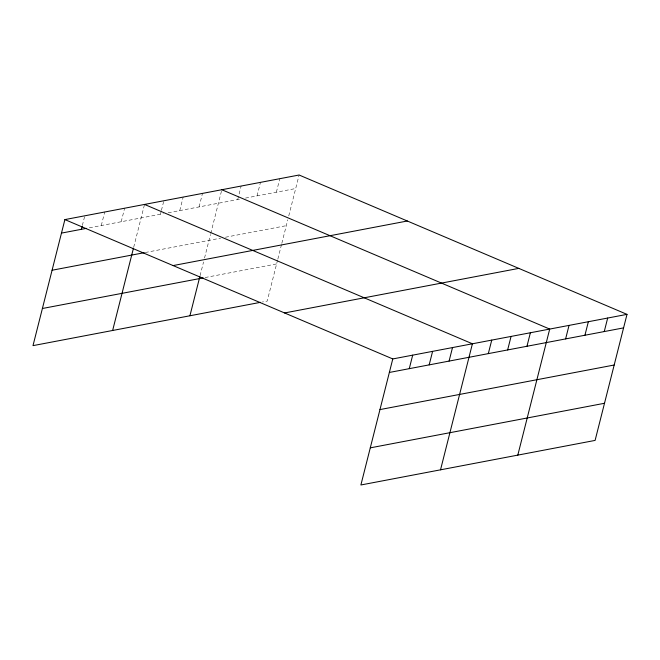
<?xml version="1.0" encoding="UTF-8"?>
<svg xmlns="http://www.w3.org/2000/svg" width="660" height="660" viewBox="0 0 660 660"><rect width="100%" height="100%" fill="white"/><g stroke="black" fill="none" stroke-linecap="round" stroke-linejoin="round"><path stroke-width="0.49" stroke-dasharray="3.3 2.47" d="M82.36 225.456L84.554 216.769M101.293 225.53L104.709 212.017M121.201 221.735L124.616 208.222M133.691 247.269L144.532 204.435M160.429 214.269L161.164 211.373M161.411 210.408L163.853 200.755M179.751 210.598L183.175 197.084M199.081 206.918L202.496 193.405M200.071 275.69L203.544 261.954M204.534 258.035L210.49 234.506M210.738 233.533L221.818 189.725M237.724 199.559L241.139 186.046M257.045 195.888L260.469 182.374M276.367 192.208L279.79 178.695M277.604 259.999L267.217 301.059L262.391 301.975M277.86 259.017L281.581 244.307M281.828 243.325L287.776 219.797M288.766 215.894L299.112 175.015M89.347 227.799L163.333 213.716M168.16 212.8L240.62 199.006M245.454 198.091L295.697 188.529M145.241 252.508L220.597 238.169M225.431 237.245L286.3 225.662M205.12 277.53L276.614 263.926"/><path stroke-width="0.99" d="M627 314.366L392.782 358.941L360.888 484.984L595.106 440.41L627 314.366L299.112 175.015L64.894 219.59L33 345.634L260.452 302.346M81.386 229.317L82.112 226.421M112.637 330.478L133.444 248.242M189.923 315.769L199.823 276.672M409.274 368.668L412.69 355.154M429.181 364.881L432.597 351.367M449.089 361.086L452.504 347.572M440.525 469.829L472.411 343.786L144.532 204.435M488.317 353.62L491.741 340.106M507.639 349.948L511.063 336.435M526.969 346.269L530.384 332.755M517.811 455.119L549.706 329.076L221.818 189.725M565.612 338.91L569.027 325.397M584.933 335.239L588.357 321.725M604.255 331.559L607.678 318.046M61.471 233.104L86.361 228.368M52.074 270.237L144.276 252.689M173.093 265.576L407.319 221.001M42.397 308.5L203.189 277.901M284.575 312.955L518.801 268.381M389.359 372.454L623.584 327.88M379.962 409.588L614.188 365.013M370.285 447.851L604.502 403.276M64.894 219.59L392.782 358.941"/></g></svg>
